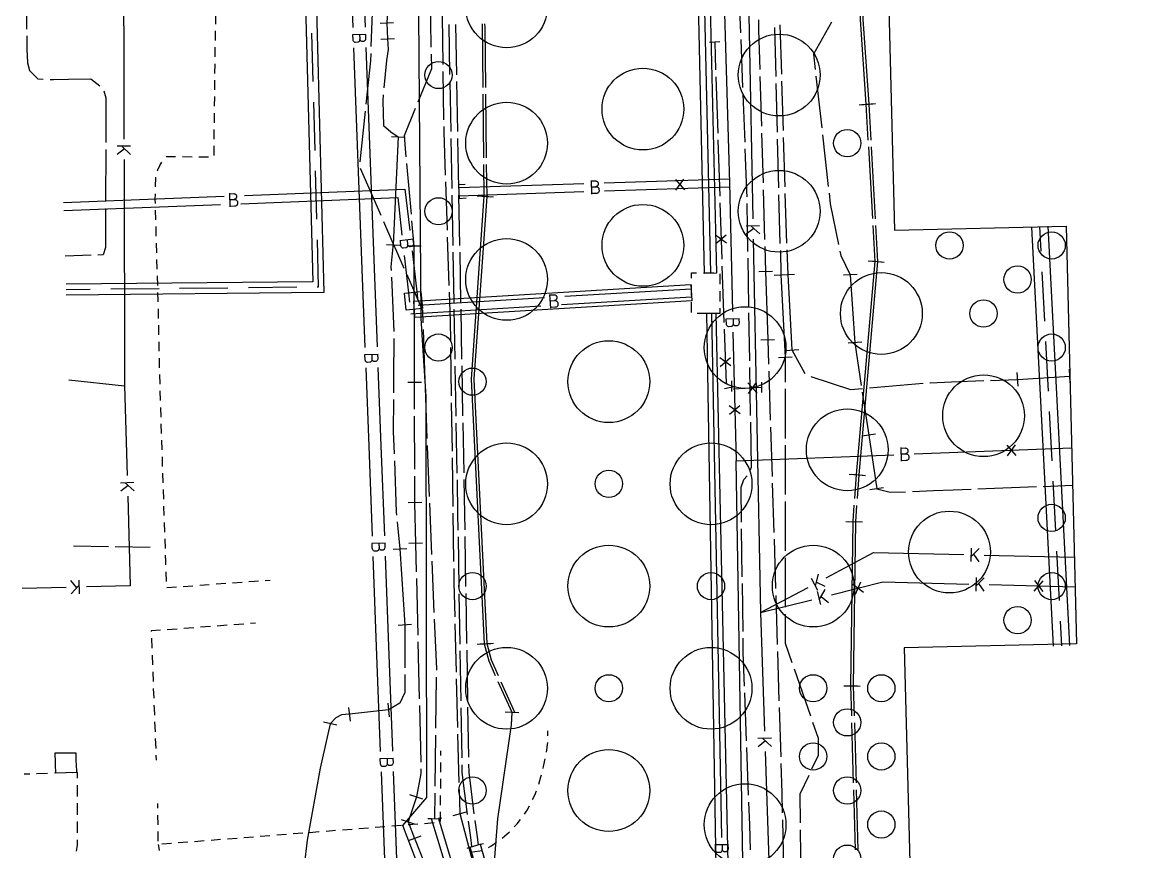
# Model space of a CAD drawing. Header units: metres. Extents: x 17721 to 17912, y 14015 to 15901.
# Drawn here: x 17763.7 to 17845.1, y 15283.3 to 15344.2 of the extents above; entities that cross this region are included whole.
import ezdxf

# ---------------------------------------------------------------- set-up
doc = ezdxf.new("R2010")
doc.units = ezdxf.units.M
for name, color, linetype in [('GC_BUILDING', 8, 'Continuous'), ('GC_CURB_EDGE', 1, 'Continuous'), ('GC_HEAT_AXIS', 30, 'Continuous'), ('GC_POWER_AXIS', 40, 'Continuous'), ('GC_RESULT_1F93603DB5', 3, 'Continuous'), ('GC_RESULT_5DD67F7FB9', 3, 'Continuous'), ('GC_SEWER_AXIS', 6, 'Continuous'), ('GC_SITE_BOUNDARY', 7, 'Continuous'), ('GC_TEST_GREEN_ZONE', 3, 'Continuous'), ('GC_WATER_AXIS', 5, 'Continuous')]:
    doc.layers.add(name, color=color, linetype=linetype)

msp = doc.modelspace()

# ---------------------------------------------------------------- linework, layer by layer
at = {"layer": 'GC_BUILDING'}
msp.add_lwpolyline([(17767.631, 15289.889), (17767.635, 15289.76), (17767.656, 15289.11), (17766.147, 15289.061), (17766.126, 15289.708), (17766.121, 15289.856), (17766.099, 15290.549), (17767.609, 15290.56)], close=True, dxfattribs=at)
at = {"layer": 'GC_CURB_EDGE'}
for points in [[(17777.885, 15344.033), (17777.897, 15344.74)], [(17777.865, 15342.827), (17777.877, 15343.534)], [(17777.845, 15341.621), (17777.846, 15341.765), (17777.856, 15342.327)], [(17777.83, 15340.414), (17777.839, 15341.121)], [(17777.816, 15339.208), (17777.825, 15339.914)], [(17777.802, 15338.002), (17777.81, 15338.708)], [(17777.788, 15336.795), (17777.796, 15337.502)], [(17777.774, 15335.589), (17777.782, 15336.295)], [(17777.76, 15334.382), (17777.768, 15335.089)], [(17774.246, 15334.282), (17774.269, 15334.31), (17774.939, 15334.306)], [(17775.439, 15334.304), (17776.146, 15334.301)], [(17776.646, 15334.297), (17777.352, 15334.292)], [(17773.601, 15333.27), (17773.625, 15333.334), (17773.789, 15333.663), (17773.936, 15333.89)], [(17773.473, 15332.082), (17773.492, 15332.788)], [(17773.457, 15330.876), (17773.448, 15331.178), (17773.459, 15331.582)], [(17773.492, 15329.67), (17773.471, 15330.376)], [(17773.526, 15328.464), (17773.506, 15329.17)], [(17773.561, 15327.258), (17773.541, 15327.964)], [(17773.596, 15326.052), (17773.575, 15326.758)], [(17773.63, 15324.846), (17773.61, 15325.552)], [(17773.665, 15323.64), (17773.663, 15323.715), (17773.645, 15324.346)], [(17773.691, 15322.434), (17773.676, 15323.14)], [(17773.718, 15321.228), (17773.702, 15321.934)], [(17773.745, 15320.022), (17773.729, 15320.728)], [(17773.771, 15318.815), (17773.756, 15319.522)], [(17773.798, 15317.609), (17773.783, 15318.316)], [(17773.833, 15316.403), (17773.81, 15317.109)], [(17773.873, 15315.197), (17773.85, 15315.904)], [(17773.912, 15313.992), (17773.889, 15314.698)], [(17773.952, 15312.786), (17773.928, 15313.492)], [(17773.991, 15311.58), (17773.968, 15312.286)], [(17774.03, 15310.374), (17774.007, 15311.08)], [(17774.07, 15309.168), (17774.047, 15309.874)], [(17774.109, 15307.962), (17774.086, 15308.668)], [(17774.149, 15306.756), (17774.126, 15307.463)], [(17774.188, 15305.551), (17774.165, 15306.257)], [(17774.228, 15304.345), (17774.219, 15304.609), (17774.205, 15305.051)], [(17774.267, 15303.139), (17774.244, 15303.845)], [(17779.819, 15303.062), (17779.115, 15303.011)], [(17781.022, 15303.15), (17780.72, 15303.128), (17780.318, 15303.099)], [(17781.873, 15303.213), (17781.521, 15303.187)], [(17775.006, 15302.711), (17774.301, 15302.659)], [(17776.209, 15302.799), (17775.505, 15302.747)], [(17777.413, 15302.887), (17776.708, 15302.835)], [(17778.616, 15302.975), (17777.911, 15302.923)], [(17777.5, 15299.824), (17776.775, 15299.77)], [(17778.724, 15299.915), (17777.999, 15299.861)], [(17779.948, 15300.006), (17779.223, 15299.952)], [(17780.809, 15300.07), (17780.446, 15300.043)], [(17773.83, 15299.55), (17773.141, 15299.499), (17773.142, 15299.463)], [(17773.162, 15298.963), (17773.19, 15298.236)], [(17775.053, 15299.641), (17774.328, 15299.587)], [(17776.277, 15299.732), (17775.552, 15299.678)], [(17773.21, 15297.737), (17773.238, 15297.01)], [(17773.258, 15296.511), (17773.286, 15295.784)], [(17773.306, 15295.285), (17773.334, 15294.558)], [(17773.354, 15294.059), (17773.363, 15293.83), (17773.382, 15293.332)], [(17773.402, 15292.832), (17773.43, 15292.106)], [(17802.264, 15291.813), (17802.257, 15292.17)], [(17773.45, 15291.606), (17773.478, 15290.88)], [(17802.151, 15290.609), (17802.259, 15291.315)], [(17773.498, 15290.38), (17773.512, 15290.017)], [(17794.386, 15290.706), (17794.384, 15290.351)], [(17801.914, 15289.418), (17801.951, 15289.565), (17802.061, 15290.117)], [(17794.381, 15289.851), (17794.377, 15289.142)], [(17764.235, 15288.999), (17763.831, 15288.986)], [(17765.542, 15289.042), (17764.735, 15289.015)], [(17766.85, 15289.084), (17766.042, 15289.058)], [(17767.753, 15288.694), (17767.753, 15289.113), (17767.349, 15289.1)], [(17794.374, 15288.642), (17794.37, 15287.932)], [(17801.586, 15288.25), (17801.755, 15288.788), (17801.792, 15288.933)], [(17767.753, 15287.355), (17767.753, 15288.194)], [(17801.135, 15287.124), (17801.291, 15287.458), (17801.415, 15287.78)], [(17767.752, 15286.016), (17767.752, 15286.855)], [(17773.64, 15286.491), (17773.636, 15286.846)], [(17794.367, 15287.432), (17794.363, 15286.723)], [(17773.651, 15285.282), (17773.645, 15285.991)], [(17794.36, 15286.223), (17794.356, 15285.514)], [(17800.541, 15286.067), (17800.588, 15286.138), (17800.733, 15286.359), (17800.909, 15286.678)], [(17767.752, 15284.677), (17767.752, 15285.516)], [(17790.304, 15285.132), (17789.597, 15285.077)], [(17791.51, 15285.226), (17790.803, 15285.171)], [(17792.716, 15285.321), (17792.009, 15285.265)], [(17793.922, 15285.415), (17793.215, 15285.36)], [(17799.786, 15285.119), (17800, 15285.348), (17800.249, 15285.662)], [(17773.663, 15284.072), (17773.656, 15284.782)], [(17780.658, 15284.377), (17779.951, 15284.322)], [(17781.864, 15284.472), (17781.157, 15284.416)], [(17783.07, 15284.566), (17782.362, 15284.511)], [(17784.276, 15284.66), (17783.568, 15284.605)], [(17785.481, 15284.755), (17784.774, 15284.699)], [(17786.687, 15284.849), (17785.98, 15284.794)], [(17787.893, 15284.943), (17787.186, 15284.888)], [(17789.099, 15285.038), (17788.391, 15284.982)], [(17798.897, 15284.294), (17799.089, 15284.445), (17799.435, 15284.763)], [(17767.68, 15283.344), (17767.752, 15283.786), (17767.752, 15284.177)], [(17773.665, 15283.83), (17773.735, 15283.428), (17773.746, 15283.386)], [(17774.629, 15283.905), (17773.922, 15283.85)], [(17775.835, 15284), (17775.128, 15283.944)], [(17777.041, 15284.094), (17776.333, 15284.039)], [(17778.247, 15284.188), (17777.539, 15284.133)], [(17779.452, 15284.283), (17778.745, 15284.227)], [(17797.895, 15283.611), (17798.062, 15283.702), (17798.499, 15283.992)], [(17796.74, 15283.303), (17797.447, 15283.4)]]:
    msp.add_lwpolyline(points, dxfattribs=at)
at = {"layer": 'GC_HEAT_AXIS'}
for points in [[(17783.359, 15392.235), (17784.003, 15363.386), (17786.427, 15363.493), (17786.427, 15362.06), (17784.038, 15362.034), (17785, 15325.13), (17766.9, 15324.939)], [(17784.158, 15392.269), (17784.785, 15364.222), (17787.227, 15364.329), (17787.227, 15361.268), (17784.858, 15361.242), (17785.82, 15324.338), (17766.907, 15324.139)], [(17784.924, 15343.362), (17785.017, 15339.811)], [(17785.056, 15338.312), (17785.149, 15334.761)], [(17785.188, 15333.261), (17785.28, 15329.71)], [(17837.746, 15329.141), (17839.351, 15298.383)], [(17838.345, 15329.172), (17838.44, 15327.358)], [(17838.944, 15329.204), (17840.549, 15298.446)], [(17785.319, 15328.21), (17785.41, 15324.734), (17785.335, 15324.733)], [(17838.518, 15325.86), (17838.707, 15322.232)], [(17768.68, 15324.558), (17766.904, 15324.539)], [(17773.732, 15324.611), (17770.179, 15324.574)], [(17778.783, 15324.664), (17775.231, 15324.627)], [(17783.835, 15324.717), (17780.283, 15324.68)], [(17838.785, 15320.734), (17838.975, 15317.106)], [(17839.053, 15315.608), (17839.242, 15311.979)], [(17839.32, 15310.481), (17839.51, 15306.853)], [(17839.588, 15305.355), (17839.777, 15301.727)], [(17839.855, 15300.229), (17839.95, 15298.414)]]:
    msp.add_lwpolyline(points, dxfattribs=at)
at = {"layer": 'GC_POWER_AXIS'}
for points in [[(17790.281, 15349.781), (17790.533, 15345.738), (17790.443, 15344.126), (17790.494, 15342.95), (17790.545, 15342.174), (17790.428, 15341.354), (17790.231, 15339.342)], [(17793.525, 15348.709), (17793.573, 15346.806), (17793.643, 15344.187), (17793.678, 15342.328)], [(17763.987, 15347.49), (17764.009, 15343.668)], [(17816.417, 15343.392), (17816.28, 15346.902)], [(17825.241, 15346.812), (17825.168, 15344.372), (17825.602, 15338.153), (17825.751, 15335.52)], [(17825.441, 15346.817), (17825.368, 15344.386), (17825.802, 15338.159), (17825.951, 15335.522)], [(17789.302, 15342.38), (17789.444, 15346.131)], [(17794.573, 15341.061), (17794.517, 15344.615)], [(17789.943, 15344.105), (17790.943, 15344.148)], [(17795.076, 15340.326), (17795.009, 15344.005)], [(17795.576, 15340.317), (17795.509, 15343.99)], [(17797.427, 15344.043), (17797.48, 15339.384)], [(17797.621, 15344.043), (17797.623, 15343.803), (17797.675, 15339.382)], [(17817.709, 15344.35), (17817.718, 15343.587), (17817.803, 15340.691)], [(17819.01, 15340.181), (17818.923, 15343.769)], [(17819.422, 15340.349), (17819.314, 15343.977)], [(17823.082, 15344.167), (17821.754, 15341.832), (17821.88, 15340.704)], [(17764.012, 15343.168), (17764.018, 15342.18), (17764.083, 15341.197), (17764.225, 15340.629), (17764.839, 15340.014), (17765.226, 15339.994), (17765.234, 15339.994)], [(17789.994, 15342.928), (17790.993, 15342.972)], [(17814.131, 15342.711), (17814.879, 15342.759)], [(17814.505, 15342.735), (17814.571, 15340.669)], [(17816.573, 15339.383), (17816.436, 15342.893)], [(17788.93, 15338.145), (17789.263, 15341.337), (17789.284, 15341.881)], [(17793.688, 15341.829), (17793.708, 15340.748), (17792.716, 15338.305)], [(17794.636, 15337.008), (17794.58, 15340.561)], [(17765.733, 15339.968), (17765.972, 15339.956), (17767.085, 15339.984), (17768.731, 15340.013), (17769.382, 15339.508)], [(17795.152, 15336.148), (17795.085, 15339.827)], [(17795.652, 15336.143), (17795.585, 15339.817)], [(17814.588, 15340.169), (17814.721, 15336.037)], [(17817.818, 15340.192), (17817.925, 15336.533)], [(17819.109, 15336.094), (17819.022, 15339.681)], [(17819.545, 15336.22), (17819.437, 15339.849)], [(17821.935, 15340.208), (17822.359, 15336.411)], [(17769.68, 15339.135), (17769.828, 15338.626), (17769.819, 15335.334)], [(17797.486, 15338.884), (17797.539, 15334.225)], [(17797.681, 15338.882), (17797.737, 15334.221)], [(17816.728, 15335.373), (17816.592, 15338.883)], [(17790.182, 15338.845), (17790.138, 15338.394), (17790.188, 15336.601), (17790.733, 15336.126), (17791.283, 15335.766), (17790.907, 15327.839)], [(17825.103, 15338.118), (17826.101, 15338.188)], [(17825.303, 15338.124), (17826.301, 15338.194)], [(17788.489, 15333.914), (17788.878, 15337.648)], [(17792.527, 15337.842), (17791.707, 15335.822), (17791.848, 15334.291)], [(17794.755, 15332.956), (17794.65, 15336.12), (17794.644, 15336.508)], [(17790.784, 15335.79), (17791.782, 15335.743)], [(17795.228, 15331.97), (17795.161, 15335.648)], [(17795.728, 15331.97), (17795.661, 15335.644)], [(17817.94, 15336.034), (17818.047, 15332.376)], [(17819.208, 15332.007), (17819.121, 15335.594)], [(17819.668, 15332.092), (17819.56, 15335.721)], [(17822.414, 15335.914), (17822.838, 15332.117)], [(17769.818, 15334.834), (17769.808, 15331.011)], [(17814.737, 15335.537), (17814.87, 15331.405)], [(17816.875, 15331.363), (17816.868, 15331.779), (17816.748, 15334.873)], [(17825.779, 15335.021), (17826.076, 15329.754)], [(17825.979, 15335.022), (17826.276, 15329.748)], [(17790.022, 15329.989), (17788.521, 15333.43)], [(17791.894, 15333.793), (17792.236, 15330.091)], [(17797.545, 15333.725), (17797.571, 15331.396), (17796.622, 15317.971), (17797.58, 15298.564), (17797.917, 15297.308), (17798.404, 15296.234)], [(17797.742, 15333.721), (17797.77, 15331.39), (17796.823, 15317.969), (17797.78, 15298.574), (17798.105, 15297.375), (17798.615, 15296.229)], [(17794.888, 15328.904), (17794.771, 15332.456)], [(17818.061, 15331.876), (17818.169, 15328.218)], [(17819.791, 15327.964), (17819.683, 15331.592)], [(17822.893, 15331.62), (17822.98, 15330.844), (17823.595, 15327.867)], [(17795.304, 15327.792), (17795.237, 15331.47)], [(17795.804, 15327.797), (17795.737, 15331.47)], [(17797.072, 15331.431), (17798.07, 15331.361)], [(17797.271, 15331.425), (17798.269, 15331.355)], [(17814.887, 15330.905), (17815.02, 15326.773)], [(17816.94, 15327.351), (17816.883, 15330.863)], [(17819.307, 15327.92), (17819.22, 15331.507)], [(17769.807, 15330.511), (17769.799, 15327.648), (17769.626, 15327.099), (17769.242, 15327.085)], [(17790.917, 15327.938), (17790.222, 15329.531)], [(17792.48, 15315.77), (17792.474, 15317.723), (17792.453, 15327.742), (17792.282, 15329.593)], [(17826.104, 15329.255), (17826.253, 15326.622), (17824.877, 15310.973), (17824.756, 15309.227)], [(17826.304, 15329.248), (17826.453, 15326.611), (17825.076, 15310.962), (17824.955, 15309.216)], [(17795.022, 15324.853), (17794.905, 15328.405)], [(17815.358, 15327.953), (17814.555, 15328.55)], [(17815.337, 15328.553), (17814.578, 15327.9)], [(17790.408, 15327.863), (17791.406, 15327.815)], [(17790.917, 15327.938), (17790.747, 15326.214), (17790.758, 15325.952)], [(17791.723, 15326.091), (17791.172, 15327.353), (17790.917, 15327.938)], [(17792.953, 15327.743), (17791.953, 15327.741)], [(17818.183, 15327.718), (17818.237, 15325.889)], [(17819.806, 15327.464), (17819.86, 15325.65), (17820.17, 15320.12), (17821.124, 15318.386)], [(17768.743, 15327.067), (17766.833, 15326.999)], [(17795.379, 15323.613), (17795.313, 15327.292)], [(17795.879, 15323.624), (17795.813, 15327.297)], [(17817.006, 15323.339), (17816.949, 15326.851)], [(17819.319, 15327.42), (17819.362, 15325.626), (17819.683, 15319.583), (17819.683, 15317.767)], [(17823.696, 15327.378), (17823.763, 15327.055), (17824.449, 15325.631), (17824.795, 15320.654), (17825.263, 15317.508)], [(17825.755, 15326.666), (17826.751, 15326.578)], [(17825.955, 15326.655), (17826.951, 15326.567)], [(17815.036, 15326.273), (17815.079, 15324.941), (17815.182, 15322.141)], [(17817.737, 15325.874), (17818.737, 15325.904)], [(17818.237, 15325.889), (17818.391, 15320.881)], [(17790.779, 15325.453), (17790.944, 15321.467)], [(17793.107, 15322.12), (17793.077, 15322.987), (17791.923, 15325.632)], [(17818.863, 15325.599), (17819.861, 15325.653)], [(17819.361, 15325.622), (17820.359, 15325.678)], [(17824.948, 15325.666), (17823.95, 15325.596)], [(17795.13, 15320.801), (17795.11, 15322.2), (17795.039, 15324.353)], [(17795.455, 15319.435), (17795.389, 15323.113)], [(17795.955, 15319.451), (17795.888, 15323.124)], [(17817.071, 15319.326), (17817.052, 15320.515), (17817.014, 15322.839)], [(17790.949, 15320.968), (17790.935, 15318.196), (17790.929, 15316.979)], [(17793.252, 15317.869), (17793.124, 15321.62)], [(17815.2, 15321.641), (17815.346, 15317.687), (17815.485, 15317.576)], [(17795.19, 15316.747), (17795.138, 15320.301)], [(17817.891, 15320.866), (17818.891, 15320.896)], [(17818.391, 15320.881), (17818.449, 15319.073)], [(17819.671, 15320.092), (17820.669, 15320.148)], [(17825.294, 15320.689), (17824.296, 15320.619)], [(17815.676, 15318.944), (17814.871, 15319.537)], [(17815.652, 15319.544), (17814.897, 15318.887)], [(17819.184, 15319.556), (17820.182, 15319.61)], [(17795.531, 15315.257), (17795.465, 15318.935)], [(17796.031, 15315.278), (17795.964, 15318.951)], [(17817.137, 15315.314), (17817.08, 15318.826)], [(17818.465, 15318.574), (17818.58, 15314.959)], [(17840.596, 15317.705), (17840.532, 15318.703)], [(17792.974, 15317.724), (17791.974, 15317.722)], [(17815.735, 15317.855), (17815.739, 15317.082)], [(17816.94, 15317.697), (17817.613, 15316.957)], [(17817.539, 15317.735), (17816.964, 15316.917)], [(17817.938, 15317.757), (17817.938, 15317.007)], [(17821.557, 15318.179), (17824.47, 15317.22), (17825.359, 15317.296)], [(17830.299, 15317.718), (17830.324, 15317.72), (17831.871, 15317.793), (17834.254, 15317.872)], [(17834.754, 15317.889), (17836.732, 15317.955), (17840.564, 15318.204)], [(17836.764, 15317.456), (17836.7, 15318.454)], [(17793.398, 15313.618), (17793.269, 15317.369)], [(17816.026, 15317.441), (17815.23, 15317.258)], [(17815.876, 15317.264), (17815.881, 15317.26), (17817.938, 15317.382)], [(17819.683, 15317.267), (17819.683, 15313.635)], [(17825.336, 15317.013), (17825.804, 15313.867), (17826.389, 15309.932), (17827.375, 15309.676), (17828.509, 15309.72)], [(17825.857, 15317.339), (17829.801, 15317.676)], [(17790.927, 15316.479), (17790.916, 15314.144), (17790.977, 15312.491)], [(17795.249, 15312.694), (17795.197, 15316.247)], [(17792.493, 15311.364), (17792.482, 15315.27)], [(17795.607, 15311.079), (17795.54, 15314.757)], [(17796.107, 15311.105), (17796.04, 15314.778)], [(17817.13, 15311.313), (17817.199, 15311.519), (17817.145, 15314.814)], [(17818.596, 15314.459), (17818.711, 15310.844)], [(17826.299, 15313.941), (17825.309, 15313.793)], [(17793.571, 15309.367), (17793.418, 15313.035), (17793.415, 15313.118)], [(17819.683, 15313.135), (17819.683, 15309.503)], [(17790.996, 15311.991), (17791.135, 15308.224), (17791.157, 15308.006)], [(17795.308, 15308.64), (17795.256, 15312.194)], [(17792.607, 15303.85), (17792.559, 15305.929), (17792.501, 15308.911), (17792.495, 15310.864)], [(17795.681, 15306.9), (17795.662, 15308.07), (17795.616, 15310.579)], [(17796.181, 15306.932), (17796.162, 15308.078), (17796.116, 15310.605)], [(17816.474, 15307.496), (17816.44, 15310.042), (17816.652, 15310.608), (17816.881, 15310.889)], [(17824.379, 15311.017), (17825.375, 15310.929)], [(17824.578, 15311.006), (17825.574, 15310.918)], [(17818.727, 15310.344), (17818.842, 15306.729)], [(17826.884, 15310.006), (17825.894, 15309.858)], [(17829.008, 15309.74), (17830.552, 15309.8), (17832.005, 15309.855), (17833.312, 15309.906)], [(17833.812, 15309.925), (17838.115, 15310.092)], [(17838.615, 15310.111), (17840.766, 15310.195)], [(17793.001, 15308.921), (17792.001, 15308.901)], [(17793.749, 15305.117), (17793.592, 15308.868)], [(17819.683, 15309.003), (17819.683, 15305.37)], [(17824.721, 15308.728), (17824.637, 15307.521), (17824.477, 15295.472), (17824.538, 15293.265)], [(17795.368, 15304.587), (17795.316, 15308.14)], [(17824.92, 15308.717), (17824.837, 15307.517), (17824.676, 15295.469), (17824.737, 15293.264)], [(17791.205, 15307.508), (17791.399, 15305.523), (17791.762, 15299.956), (17791.767, 15296.797)], [(17824.137, 15307.528), (17825.137, 15307.514)], [(17824.337, 15307.524), (17825.337, 15307.51)], [(17795.751, 15302.722), (17795.69, 15306.4)], [(17796.25, 15302.759), (17796.189, 15306.432)], [(17816.528, 15303.484), (17816.481, 15306.996)], [(17770.006, 15305.671), (17767.446, 15305.713)], [(17773.065, 15305.621), (17770.506, 15305.663)], [(17790.9, 15305.491), (17791.898, 15305.556)], [(17793.059, 15305.939), (17792.059, 15305.919)], [(17818.858, 15306.229), (17818.916, 15304.405), (17818.97, 15302.614)], [(17819.683, 15304.87), (17819.683, 15301.238)], [(17793.927, 15300.867), (17793.77, 15304.618)], [(17795.451, 15300.534), (17795.39, 15303.06), (17795.375, 15304.087)], [(17792.618, 15303.35), (17792.713, 15299.192)], [(17795.82, 15298.544), (17795.759, 15302.222)], [(17796.32, 15298.585), (17796.259, 15302.259)], [(17816.582, 15299.472), (17816.535, 15302.984)], [(17818.985, 15302.114), (17819.095, 15298.499)], [(17819.683, 15300.738), (17819.683, 15298.6), (17820.172, 15297.188)], [(17791.263, 15299.924), (17792.261, 15299.989)], [(17794.099, 15296.617), (17794.1, 15296.718), (17793.947, 15300.368)], [(17795.549, 15296.481), (17795.463, 15300.034)], [(17816.694, 15295.461), (17816.603, 15297.911), (17816.589, 15298.972)], [(17792.724, 15298.692), (17792.819, 15294.533)], [(17797.081, 15298.539), (17798.079, 15298.589)], [(17797.281, 15298.549), (17798.279, 15298.599)], [(17795.89, 15294.365), (17795.829, 15298.044)], [(17796.389, 15294.412), (17796.328, 15298.085)], [(17819.11, 15297.999), (17819.219, 15294.384)], [(17820.335, 15296.716), (17821.523, 15293.283)], [(17791.767, 15296.297), (17791.769, 15294.978), (17791.404, 15294.191), (17790.562, 15293.702), (17787.694, 15293.387), (17787.113, 15293.351), (17786.704, 15293.133), (17786.279, 15292.695), (17785.552, 15289.426), (17784.591, 15284.151), (17784.152, 15280.421), (17783.6, 15275.327), (17782.975, 15269.913), (17782.529, 15266.061)], [(17785.45, 15151.298), (17788.13, 15158), (17791.41, 15165.64), (17794.7, 15173.29), (17795.99, 15180.26), (17797.92, 15185.55), (17799.11, 15193.65), (17799.83, 15202.44), (17799.46, 15209.65), (17799.18, 15216.62), (17799.19, 15223.86), (17798.65, 15230.7), (17798.47, 15242.64), (17797.83, 15252.06), (17797.48, 15258.11), (17797.29, 15269.39), (17797.94, 15277.55), (17798.59, 15285.71), (17799.59, 15292.62), (17799.635, 15293.52), (17798.611, 15295.778)], [(17794.048, 15292.364), (17794.093, 15296.117)], [(17795.647, 15292.429), (17795.561, 15295.982)], [(17798.818, 15295.772), (17799.833, 15293.491)], [(17816.842, 15291.451), (17816.712, 15294.961)], [(17823.977, 15295.479), (17824.977, 15295.465)], [(17824.176, 15295.476), (17825.176, 15295.462)], [(17790.507, 15294.199), (17790.617, 15293.205)], [(17787.64, 15293.883), (17787.749, 15292.89)], [(17792.831, 15294.034), (17792.926, 15289.875)], [(17795.959, 15290.187), (17795.898, 15293.865)], [(17796.459, 15290.239), (17796.398, 15293.912)], [(17800.134, 15293.495), (17799.136, 15293.545)], [(17819.235, 15293.884), (17819.344, 15290.268)], [(17786.767, 15292.586), (17785.791, 15292.803)], [(17821.686, 15292.811), (17822.089, 15291.647), (17822.089, 15290.363), (17821.612, 15289.353)], [(17824.551, 15292.765), (17824.673, 15288.351)], [(17824.751, 15292.764), (17824.872, 15288.353)], [(17793.997, 15288.111), (17794.042, 15291.864)], [(17795.745, 15288.376), (17795.659, 15291.929)], [(17816.99, 15287.441), (17816.86, 15290.951)], [(17792.937, 15289.375), (17792.945, 15289.036), (17792.611, 15287.328), (17792, 15285.493), (17792.481, 15284.273), (17792.519, 15284.178), (17798.045, 15270.15), (17798.516, 15268.799), (17799.108, 15267.981), (17800.391, 15267.018), (17800.396, 15266.846)], [(17796.354, 15286.031), (17795.977, 15289.113), (17795.968, 15289.687)], [(17796.851, 15286.088), (17796.477, 15289.147), (17796.467, 15289.739)], [(17819.359, 15289.769), (17819.424, 15287.629), (17819.456, 15286.153)], [(17821.399, 15288.901), (17820.752, 15287.529), (17820.777, 15285.414)], [(17793.969, 15285.734), (17793.991, 15287.611)], [(17795.757, 15287.876), (17795.8, 15286.1), (17796.27, 15284.346), (17801.54, 15264.66), (17801.598, 15262.883)], [(17824.686, 15287.851), (17824.808, 15283.437)], [(17824.886, 15287.853), (17825.007, 15283.442)], [(17793.085, 15287.17), (17792.137, 15287.486)], [(17817.138, 15283.431), (17817.07, 15285.279), (17817.008, 15286.941)], [(17795.317, 15285.971), (17796.283, 15286.229)], [(17792.474, 15285.335), (17791.526, 15285.651)], [(17793.711, 15285.722), (17793.462, 15285.711)], [(17794.476, 15285.757), (17794.227, 15285.745)], [(17796.678, 15283.714), (17796.603, 15284.339), (17796.426, 15285.536)], [(17797.174, 15283.774), (17797.098, 15284.405), (17796.923, 15285.593)], [(17819.467, 15285.653), (17819.546, 15282.037)], [(17792.946, 15284.456), (17792.016, 15284.09)], [(17820.783, 15284.914), (17820.827, 15281.282)], [(17796.326, 15283.571), (17796.566, 15283.64)], [(17797.286, 15283.848), (17797.527, 15283.918)]]:
    msp.add_lwpolyline(points, dxfattribs=at)
for points in [[(17793.711, 15285.722), (17794.227, 15285.746), (17794.652, 15284.335), (17799.152, 15269.402), (17798.674, 15269.258), (17794.173, 15284.191)], [(17796.566, 15283.64), (17797.286, 15283.848), (17802.658, 15265.231), (17801.938, 15265.023)]]:
    msp.add_lwpolyline(points, close=True, dxfattribs=at)
at = {"layer": 'GC_RESULT_1F93603DB5', "true_color": 0x2c7553}
for centre in [(17799.232, 15345.294), (17819.232, 15340.294), (17809.232, 15337.794), (17799.232, 15335.294), (17819.232, 15330.294), (17809.232, 15327.794), (17799.232, 15325.294), (17826.732, 15322.794), (17816.732, 15320.294), (17806.732, 15317.794), (17834.232, 15315.294), (17824.232, 15312.794), (17799.232, 15310.294), (17814.232, 15310.294), (17831.732, 15305.294), (17806.732, 15302.794), (17821.732, 15302.794), (17799.232, 15295.294), (17814.232, 15295.294), (17806.732, 15287.794), (17816.732, 15285.294)]:
    msp.add_circle(centre, 3, dxfattribs=at)
at = {"layer": 'GC_RESULT_5DD67F7FB9', "true_color": 0x9b704a}
for centre in [(17794.232, 15340.294), (17824.232, 15335.294), (17794.232, 15330.294), (17831.732, 15327.794), (17839.232, 15327.794), (17836.732, 15325.294), (17834.232, 15322.794), (17794.232, 15320.294), (17839.232, 15320.294), (17796.732, 15317.794), (17806.732, 15310.294), (17839.232, 15307.794), (17796.732, 15302.794), (17814.232, 15302.794), (17839.232, 15302.794), (17836.732, 15300.294), (17806.732, 15295.294), (17821.732, 15295.294), (17826.732, 15295.294), (17824.232, 15292.794), (17821.732, 15290.294), (17826.732, 15290.294), (17796.732, 15287.794), (17824.232, 15287.794), (17826.732, 15285.294), (17824.232, 15282.794)]:
    msp.add_circle(centre, 1, dxfattribs=at)
at = {"layer": 'GC_SEWER_AXIS'}
for points in [[(17816.271, 15378.1), (17816.765, 15357.153), (17817.303, 15329.75)], [(17771.111, 15352.211), (17771.152, 15335.599)], [(17771.637, 15335.072), (17770.647, 15335.069)], [(17771.202, 15334.88), (17770.648, 15334.469)], [(17771, 15335.07), (17771.639, 15334.471)], [(17771.155, 15334.099), (17771.196, 15317.487)], [(17817.798, 15329.231), (17816.807, 15329.212)], [(17817.16, 15329.218), (17817.809, 15328.631)], [(17817.366, 15329.032), (17816.819, 15328.612)], [(17817.333, 15328.25), (17817.871, 15300.847)], [(17767.094, 15317.935), (17771.196, 15317.487)], [(17771.196, 15317.487), (17771.385, 15310.899)], [(17771.884, 15310.385), (17770.893, 15310.356)], [(17771.246, 15310.367), (17771.901, 15309.784)], [(17771.454, 15310.182), (17770.911, 15309.757)], [(17771.427, 15309.4), (17771.616, 15302.812), (17768.399, 15302.731)], [(17833.32, 15305.576), (17833.297, 15304.586)], [(17833.305, 15304.938), (17833.92, 15305.562)], [(17822.678, 15303.403), (17826.161, 15305.256)], [(17826.161, 15305.256), (17832.781, 15305.104)], [(17833.5, 15305.136), (17833.897, 15304.572)], [(17834.28, 15305.07), (17840.9, 15304.918)], [(17767.682, 15302.664), (17767.258, 15303.208)], [(17767.883, 15302.233), (17767.858, 15303.224)], [(17821.593, 15303.375), (17822.058, 15302.5)], [(17821.892, 15302.812), (17822.123, 15303.657)], [(17821.966, 15303.08), (17822.588, 15302.782)], [(17823.079, 15302.163), (17826.833, 15303.111), (17833.144, 15302.946)], [(17825.214, 15303.09), (17824.802, 15302.178)], [(17833.685, 15303.416), (17833.659, 15302.426)], [(17833.668, 15302.778), (17834.285, 15303.4)], [(17838.577, 15303.179), (17837.934, 15302.413)], [(17837.977, 15303.193), (17838.584, 15302.398)], [(17766.9, 15302.693), (17763.683, 15302.611)], [(17767.867, 15302.871), (17767.283, 15302.218)], [(17817.871, 15300.847), (17821.354, 15302.699)], [(17822.018, 15302.394), (17822.261, 15301.434)], [(17822.175, 15301.776), (17822.601, 15302.541)], [(17824.632, 15302.941), (17825.432, 15302.34)], [(17833.864, 15302.975), (17834.259, 15302.41)], [(17834.643, 15302.906), (17840.955, 15302.741)], [(17817.871, 15300.847), (17821.625, 15301.795)], [(17822.31, 15302.019), (17822.843, 15301.581)], [(17817.871, 15300.847), (17818.16, 15292.147)], [(17818.661, 15291.635), (17817.671, 15291.602)], [(17818.233, 15291.43), (17817.691, 15291.003)], [(17818.024, 15291.614), (17818.681, 15291.035)], [(17818.21, 15290.648), (17818.499, 15281.948), (17796.676, 15281.452)]]:
    msp.add_lwpolyline(points, dxfattribs=at)
at = {"layer": 'GC_SITE_BOUNDARY'}
for points in [[(17844.337, 15513.496), (17845.112, 15475.193), (17829.358, 15474.648), (17830.786, 15420.944), (17838.239, 15421.142), (17838.451, 15402.159), (17825.827, 15401.81), (17827.709, 15328.919), (17840.286, 15329.21), (17841.06, 15298.551), (17828.408, 15298.272), (17830.33, 15225.154)], [(17792.559, 15282.734), (17791.607, 15285.234), (17793.367, 15287.293), (17793.334, 15316.706), (17793.069, 15320.849), (17792.967, 15322.451), (17792.636, 15363.983), (17792.416, 15370.926), (17785.206, 15370.654), (17785.07, 15374.668), (17792.249, 15374.949), (17791.675, 15391.611), (17785.134, 15391.464), (17784.62, 15406.791), (17788.335, 15406.838), (17788.154, 15421.826), (17789.147, 15421.825), (17787.648, 15483.064), (17779.486, 15482.803), (17778.486, 15482.776), (17778.297, 15491.089)]]:
    msp.add_lwpolyline(points, dxfattribs=at)
at = {"layer": 'GC_TEST_GREEN_ZONE'}
for points in [[(17844.337, 15513.496), (17845.112, 15475.193), (17829.358, 15474.648), (17830.786, 15420.944), (17838.239, 15421.142), (17838.451, 15402.159), (17825.827, 15401.81), (17827.709, 15328.919), (17840.286, 15329.21), (17841.06, 15298.551), (17828.408, 15298.272), (17830.33, 15225.154)], [(17792.559, 15282.734), (17791.607, 15285.234), (17793.367, 15287.293), (17793.334, 15316.706), (17793.069, 15320.849), (17792.967, 15322.451), (17792.636, 15363.983), (17792.416, 15370.926), (17785.206, 15370.654), (17785.07, 15374.668), (17792.249, 15374.949), (17791.675, 15391.611), (17785.134, 15391.464), (17784.62, 15406.791), (17788.335, 15406.838), (17788.154, 15421.826), (17789.147, 15421.825), (17787.648, 15483.064), (17779.486, 15482.803), (17778.486, 15482.776), (17778.297, 15491.089)]]:
    msp.add_lwpolyline(points, dxfattribs=at)
at = {"layer": 'GC_WATER_AXIS'}
for points in [[(17812.076, 15400.766), (17813.722, 15325.759), (17814.671, 15325.781), (17812.876, 15400.784)], [(17791.74, 15324.282), (17792.934, 15324.406), (17793.063, 15323.159), (17791.869, 15323.035)], [(17792.43, 15323.696), (17812.754, 15324.916), (17812.826, 15323.718), (17792.502, 15322.498)], [(17813.897, 15322.8), (17815.231, 15244.4), (17816.331, 15244.401), (17814.622, 15322.8)]]:
    msp.add_lwpolyline(points, close=True, dxfattribs=at)
for points in [[(17814.403, 15372.196), (17815.581, 15332.387), (17815.809, 15322.935)], [(17788.227, 15360.045), (17788.842, 15343.817)], [(17813.41, 15360.04), (17814.196, 15325.77)], [(17787.327, 15360.01), (17787.943, 15343.783)], [(17788.91, 15343.278), (17787.914, 15343.24)], [(17788.459, 15342.939), (17788.456, 15342.9), (17788.454, 15342.866), (17788.441, 15342.817), (17788.425, 15342.787), (17788.408, 15342.758), (17788.377, 15342.727), (17788.342, 15342.705), (17788.311, 15342.695), (17788.121, 15342.688), (17788.102, 15342.691), (17788.075, 15342.701), (17788.045, 15342.72), (17788.016, 15342.751), (17787.996, 15342.778), (17787.974, 15342.824), (17787.963, 15342.852), (17787.96, 15342.879), (17787.946, 15343.241)], [(17788.447, 15343.26), (17788.459, 15342.939)], [(17788.874, 15343.276), (17788.886, 15342.958), (17788.881, 15342.927), (17788.865, 15342.876), (17788.838, 15342.829), (17788.824, 15342.81), (17788.806, 15342.792), (17788.783, 15342.776), (17788.753, 15342.762), (17788.738, 15342.758), (17788.623, 15342.753), (17788.6, 15342.758), (17788.57, 15342.77), (17788.549, 15342.784), (17788.528, 15342.8), (17788.506, 15342.827), (17788.486, 15342.862), (17788.472, 15342.893), (17788.459, 15342.939)], [(17788, 15342.284), (17788.616, 15326.057), (17788.834, 15320.303)], [(17788.899, 15342.318), (17789.515, 15326.091), (17789.733, 15320.338)], [(17795.715, 15332.041), (17804.899, 15332.34)], [(17805.429, 15332.554), (17805.461, 15331.557)], [(17805.43, 15332.518), (17805.749, 15332.528), (17805.779, 15332.524), (17805.83, 15332.507), (17805.877, 15332.48), (17805.896, 15332.466), (17805.914, 15332.448), (17805.929, 15332.424), (17805.943, 15332.394), (17805.948, 15332.38), (17805.951, 15332.264), (17805.947, 15332.241), (17805.934, 15332.211), (17805.92, 15332.19), (17805.904, 15332.169), (17805.877, 15332.147), (17805.842, 15332.128), (17805.811, 15332.114), (17805.765, 15332.101)], [(17806.398, 15332.388), (17815.581, 15332.687)], [(17811.626, 15332.633), (17812.279, 15331.874)], [(17812.225, 15332.654), (17811.629, 15331.851)], [(17778.889, 15331.617), (17778.927, 15330.62)], [(17778.89, 15331.58), (17779.209, 15331.592), (17779.239, 15331.588), (17779.29, 15331.571), (17779.338, 15331.545), (17779.357, 15331.531), (17779.375, 15331.513), (17779.39, 15331.489), (17779.405, 15331.46), (17779.409, 15331.445), (17779.413, 15331.329), (17779.409, 15331.307), (17779.397, 15331.276), (17779.383, 15331.255), (17779.367, 15331.234), (17779.339, 15331.212), (17779.305, 15331.192), (17779.273, 15331.178), (17779.228, 15331.165)], [(17779.993, 15331.462), (17791.771, 15331.915), (17792.118, 15328.891)], [(17796.192, 15332.272), (17795.693, 15332.24), (17795.757, 15331.242), (17796.256, 15331.274)], [(17795.735, 15331.441), (17804.908, 15331.74)], [(17805.444, 15332.09), (17805.765, 15332.101)], [(17805.765, 15332.101), (17805.804, 15332.098), (17805.837, 15332.096), (17805.886, 15332.082), (17805.917, 15332.067), (17805.945, 15332.049), (17805.976, 15332.018), (17805.998, 15331.983), (17806.008, 15331.952), (17806.014, 15331.762), (17806.011, 15331.743), (17806.001, 15331.716), (17805.981, 15331.686), (17805.951, 15331.657), (17805.923, 15331.637), (17805.877, 15331.615), (17805.85, 15331.605), (17805.822, 15331.602), (17805.46, 15331.59)], [(17806.407, 15331.788), (17815.581, 15332.087)], [(17766.716, 15330.95), (17778.494, 15331.404)], [(17766.739, 15330.351), (17778.239, 15330.794)], [(17778.907, 15331.153), (17779.228, 15331.165)], [(17779.228, 15331.165), (17779.267, 15331.163), (17779.3, 15331.161), (17779.349, 15331.147), (17779.38, 15331.132), (17779.409, 15331.114), (17779.44, 15331.084), (17779.462, 15331.049), (17779.472, 15331.018), (17779.479, 15330.827), (17779.476, 15330.809), (17779.466, 15330.782), (17779.447, 15330.751), (17779.416, 15330.722), (17779.389, 15330.702), (17779.343, 15330.68), (17779.315, 15330.67), (17779.288, 15330.666), (17778.926, 15330.652)], [(17779.738, 15330.851), (17791.239, 15331.295), (17791.553, 15328.548)], [(17792.392, 15328.238), (17791.4, 15328.124)], [(17791.967, 15327.866), (17791.968, 15327.827), (17791.968, 15327.793), (17791.958, 15327.743), (17791.945, 15327.712), (17791.93, 15327.682), (17791.902, 15327.649), (17791.869, 15327.624), (17791.838, 15327.611), (17791.649, 15327.59), (17791.63, 15327.591), (17791.603, 15327.599), (17791.571, 15327.616), (17791.539, 15327.645), (17791.518, 15327.67), (17791.492, 15327.714), (17791.479, 15327.741), (17791.474, 15327.768), (17791.433, 15328.128)], [(17791.93, 15328.185), (17791.967, 15327.866)], [(17792.355, 15328.234), (17792.391, 15327.917), (17792.389, 15327.887), (17792.376, 15327.835), (17792.354, 15327.785), (17792.341, 15327.765), (17792.325, 15327.746), (17792.302, 15327.728), (17792.274, 15327.712), (17792.26, 15327.707), (17792.145, 15327.693), (17792.122, 15327.696), (17792.09, 15327.706), (17792.068, 15327.718), (17792.046, 15327.733), (17792.022, 15327.758), (17792, 15327.791), (17791.983, 15327.821), (17791.967, 15327.866)], [(17791.724, 15327.058), (17792.039, 15324.311), (17792.111, 15323.615)], [(17792.289, 15327.401), (17792.635, 15324.377), (17792.707, 15323.68)], [(17812.79, 15325.389), (17812.79, 15325.77), (17813.171, 15325.77)], [(17813.671, 15325.77), (17814.196, 15325.77)], [(17814.196, 15325.77), (17814.434, 15325.77)], [(17814.87, 15325.706), (17814.87, 15324.944)], [(17802.39, 15324.191), (17802.45, 15323.196)], [(17803.504, 15324.06), (17812.775, 15324.617)], [(17812.79, 15324.126), (17812.79, 15324.317), (17812.79, 15324.889)], [(17814.87, 15324.444), (17814.87, 15323.681)], [(17792.735, 15323.414), (17802.006, 15323.97)], [(17802.393, 15324.155), (17802.711, 15324.174), (17802.741, 15324.17), (17802.792, 15324.154), (17802.841, 15324.129), (17802.86, 15324.115), (17802.878, 15324.098), (17802.894, 15324.075), (17802.909, 15324.045), (17802.914, 15324.031), (17802.921, 15323.915), (17802.917, 15323.893), (17802.905, 15323.862), (17802.892, 15323.841), (17802.876, 15323.819), (17802.849, 15323.797), (17802.815, 15323.776), (17802.784, 15323.761), (17802.739, 15323.747)], [(17802.418, 15323.728), (17802.739, 15323.747)], [(17802.739, 15323.747), (17802.778, 15323.746), (17802.811, 15323.744), (17802.861, 15323.732), (17802.892, 15323.717), (17802.921, 15323.7), (17802.952, 15323.67), (17802.975, 15323.636), (17802.986, 15323.605), (17802.998, 15323.415), (17802.995, 15323.396), (17802.985, 15323.369), (17802.967, 15323.338), (17802.937, 15323.308), (17802.91, 15323.288), (17802.865, 15323.265), (17802.837, 15323.254), (17802.81, 15323.25), (17802.448, 15323.228)], [(17803.25, 15323.444), (17812.805, 15324.018)], [(17812.79, 15322.864), (17812.79, 15323.626)], [(17792.197, 15322.78), (17801.752, 15323.354)], [(17813.989, 15322.8), (17813.226, 15322.8)], [(17814.259, 15322.8), (17815.006, 15284.35)], [(17814.87, 15323.181), (17814.87, 15322.8), (17814.489, 15322.8)], [(17816.319, 15322.405), (17815.322, 15322.381)], [(17815.863, 15322.073), (17815.86, 15322.034), (17815.857, 15322), (17815.843, 15321.952), (17815.827, 15321.921), (17815.809, 15321.893), (17815.778, 15321.862), (17815.743, 15321.841), (17815.712, 15321.831), (17815.522, 15321.826), (17815.503, 15321.829), (17815.476, 15321.84), (17815.446, 15321.86), (17815.417, 15321.891), (17815.398, 15321.918), (17815.376, 15321.965), (17815.366, 15321.992), (17815.363, 15322.02), (17815.355, 15322.382)], [(17815.855, 15322.394), (17815.863, 15322.073)], [(17816.283, 15322.404), (17816.29, 15322.086), (17816.285, 15322.056), (17816.268, 15322.005), (17816.241, 15321.957), (17816.227, 15321.938), (17816.208, 15321.921), (17816.184, 15321.906), (17816.155, 15321.892), (17816.14, 15321.888), (17816.024, 15321.885), (17816.002, 15321.89), (17815.972, 15321.902), (17815.951, 15321.917), (17815.93, 15321.933), (17815.909, 15321.961), (17815.889, 15321.996), (17815.875, 15322.027), (17815.863, 15322.073)], [(17815.845, 15321.435), (17816.073, 15311.983)], [(17789.801, 15319.798), (17788.805, 15319.76)], [(17789.35, 15319.459), (17789.347, 15319.421), (17789.345, 15319.387), (17789.332, 15319.338), (17789.316, 15319.307), (17789.299, 15319.279), (17789.268, 15319.248), (17789.233, 15319.226), (17789.202, 15319.215), (17789.012, 15319.208), (17788.993, 15319.211), (17788.966, 15319.221), (17788.936, 15319.241), (17788.907, 15319.271), (17788.887, 15319.298), (17788.865, 15319.344), (17788.854, 15319.372), (17788.851, 15319.399), (17788.837, 15319.761)], [(17789.338, 15319.78), (17789.35, 15319.459)], [(17789.765, 15319.797), (17789.777, 15319.478), (17789.772, 15319.448), (17789.756, 15319.397), (17789.729, 15319.349), (17789.715, 15319.33), (17789.697, 15319.312), (17789.674, 15319.297), (17789.644, 15319.282), (17789.629, 15319.278), (17789.514, 15319.274), (17789.491, 15319.278), (17789.461, 15319.29), (17789.44, 15319.305), (17789.419, 15319.321), (17789.397, 15319.348), (17789.377, 15319.382), (17789.363, 15319.414), (17789.35, 15319.459)], [(17788.891, 15318.805), (17789.109, 15313.051), (17789.36, 15306.453)], [(17789.79, 15318.839), (17790.009, 15313.085), (17790.259, 15306.488)], [(17816.366, 15315.427), (17815.568, 15316.03)], [(17816.35, 15316.027), (17815.586, 15315.38)], [(17828.158, 15312.952), (17828.196, 15311.955)], [(17828.159, 15312.915), (17828.478, 15312.927), (17828.508, 15312.923), (17828.559, 15312.906), (17828.606, 15312.88), (17828.626, 15312.866), (17828.643, 15312.848), (17828.659, 15312.824), (17828.673, 15312.795), (17828.678, 15312.78), (17828.682, 15312.664), (17828.677, 15312.642), (17828.666, 15312.611), (17828.651, 15312.59), (17828.635, 15312.569), (17828.608, 15312.548), (17828.574, 15312.528), (17828.542, 15312.513), (17828.497, 15312.5)], [(17829.134, 15312.492), (17840.697, 15312.942)], [(17835.945, 15313.131), (17836.602, 15312.377)], [(17836.544, 15313.157), (17835.953, 15312.35)], [(17816.604, 15279.656), (17816.073, 15311.983), (17827.636, 15312.433)], [(17828.176, 15312.488), (17828.497, 15312.5)], [(17828.497, 15312.5), (17828.535, 15312.498), (17828.569, 15312.496), (17828.618, 15312.483), (17828.649, 15312.467), (17828.677, 15312.449), (17828.709, 15312.419), (17828.73, 15312.384), (17828.741, 15312.353), (17828.748, 15312.163), (17828.745, 15312.144), (17828.735, 15312.117), (17828.716, 15312.087), (17828.685, 15312.057), (17828.658, 15312.038), (17828.612, 15312.015), (17828.585, 15312.005), (17828.557, 15312.001), (17828.195, 15311.987)], [(17790.327, 15305.948), (17789.33, 15305.91)], [(17789.875, 15305.609), (17789.873, 15305.571), (17789.871, 15305.537), (17789.858, 15305.488), (17789.842, 15305.457), (17789.824, 15305.429), (17789.794, 15305.398), (17789.759, 15305.376), (17789.728, 15305.365), (17789.537, 15305.358), (17789.519, 15305.361), (17789.492, 15305.371), (17789.461, 15305.391), (17789.432, 15305.421), (17789.412, 15305.449), (17789.39, 15305.494), (17789.38, 15305.522), (17789.376, 15305.549), (17789.363, 15305.911)], [(17789.863, 15305.93), (17789.875, 15305.609)], [(17790.29, 15305.947), (17790.303, 15305.628), (17790.298, 15305.598), (17790.281, 15305.547), (17790.255, 15305.499), (17790.241, 15305.48), (17790.223, 15305.462), (17790.199, 15305.447), (17790.17, 15305.432), (17790.155, 15305.428), (17790.039, 15305.424), (17790.017, 15305.428), (17789.986, 15305.44), (17789.965, 15305.455), (17789.944, 15305.471), (17789.923, 15305.498), (17789.903, 15305.532), (17789.888, 15305.564), (17789.875, 15305.609)], [(17789.417, 15304.955), (17789.667, 15298.357)], [(17790.316, 15304.989), (17790.566, 15298.391), (17790.859, 15290.681)], [(17789.667, 15298.357), (17789.959, 15290.653)], [(17790.927, 15290.145), (17789.93, 15290.107)], [(17790.475, 15289.806), (17790.473, 15289.767), (17790.47, 15289.734), (17790.457, 15289.685), (17790.442, 15289.654), (17790.424, 15289.625), (17790.393, 15289.594), (17790.359, 15289.573), (17790.327, 15289.562), (17790.137, 15289.555), (17790.118, 15289.558), (17790.092, 15289.568), (17790.061, 15289.587), (17790.032, 15289.618), (17790.012, 15289.645), (17789.99, 15289.691), (17789.979, 15289.719), (17789.976, 15289.746), (17789.962, 15290.108)], [(17790.463, 15290.127), (17790.475, 15289.806)], [(17790.89, 15290.143), (17790.902, 15289.825), (17790.898, 15289.795), (17790.881, 15289.744), (17790.855, 15289.696), (17790.841, 15289.677), (17790.823, 15289.659), (17790.799, 15289.643), (17790.769, 15289.629), (17790.755, 15289.625), (17790.639, 15289.621), (17790.616, 15289.625), (17790.586, 15289.637), (17790.565, 15289.651), (17790.544, 15289.667), (17790.522, 15289.695), (17790.502, 15289.729), (17790.488, 15289.761), (17790.475, 15289.806)], [(17790.916, 15289.182), (17791.208, 15281.473), (17791.268, 15276.117)], [(17790.016, 15289.154), (17790.309, 15281.451), (17790.368, 15276.099)], [(17815.513, 15283.818), (17814.516, 15283.799)], [(17815.056, 15283.488), (17815.053, 15283.449), (17815.05, 15283.415), (17815.036, 15283.367), (17815.019, 15283.336), (17815.001, 15283.308), (17814.97, 15283.278), (17814.935, 15283.256), (17814.903, 15283.246), (17814.713, 15283.243), (17814.694, 15283.246), (17814.668, 15283.257), (17814.638, 15283.277), (17814.609, 15283.308), (17814.59, 15283.336), (17814.568, 15283.382), (17814.558, 15283.41), (17814.556, 15283.437), (17814.549, 15283.799)], [(17815.049, 15283.809), (17815.056, 15283.488)], [(17815.477, 15283.817), (17815.483, 15283.499), (17815.478, 15283.469), (17815.46, 15283.418), (17815.433, 15283.371), (17815.419, 15283.352), (17815.4, 15283.334), (17815.376, 15283.319), (17815.347, 15283.305), (17815.332, 15283.301), (17815.216, 15283.299), (17815.194, 15283.304), (17815.163, 15283.317), (17815.143, 15283.331), (17815.122, 15283.348), (17815.101, 15283.375), (17815.081, 15283.41), (17815.068, 15283.442), (17815.056, 15283.488)]]:
    msp.add_lwpolyline(points, dxfattribs=at)

doc.saveas('drawing.dxf')
